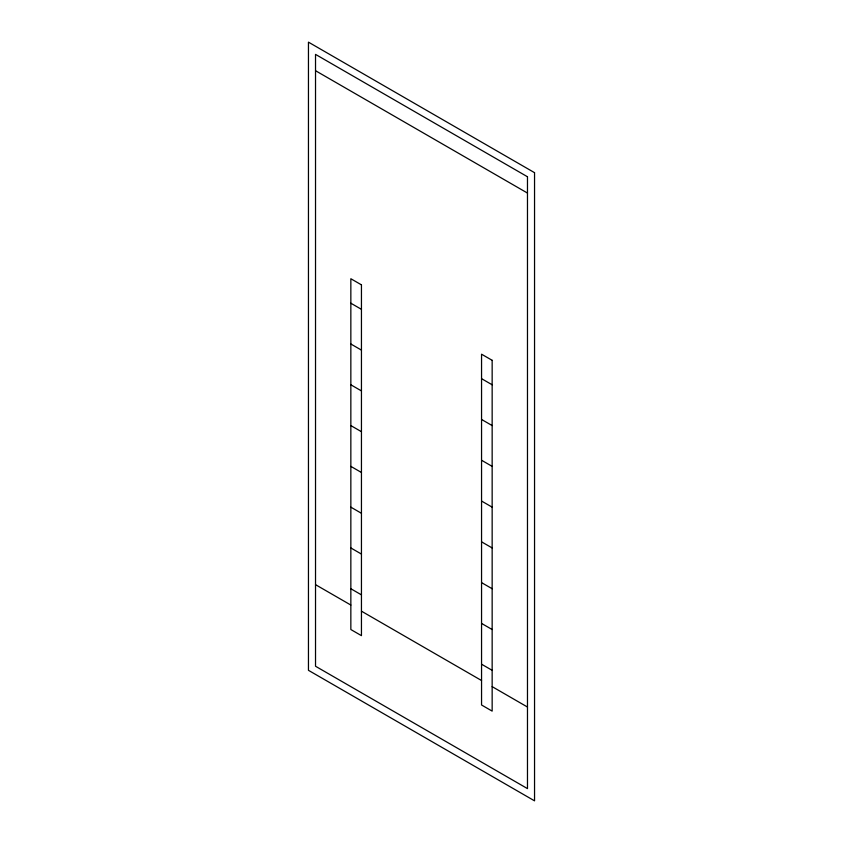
<?xml version="1.0" encoding="UTF-8"?>
<svg xmlns="http://www.w3.org/2000/svg" width="843" height="843" viewBox="0 0 843 843"><rect width="100%" height="100%" fill="white"/><g stroke="black" fill="none" stroke-linecap="round" stroke-linejoin="round"><path stroke-width="1.26" d="M315.524 70.707L527.476 193.068M350.846 303.206L361.447 309.328M481.553 378.665L492.154 384.787M350.846 343.997L361.447 350.119M481.553 419.456L492.154 425.578M350.846 384.787L361.447 390.91M481.553 460.246L492.154 466.369M350.846 425.578L361.447 431.7M481.553 501.037L492.154 507.159M350.846 466.369L361.447 472.491M481.553 541.828L492.154 547.95M350.846 507.159L361.447 513.282M481.553 582.618L492.154 588.741M350.846 547.95L361.447 554.072M481.553 623.409L492.154 629.531M350.846 588.741L361.447 594.863M481.553 664.2L492.154 670.322M315.524 584.663L350.846 605.053M361.447 611.175L481.553 680.522M492.154 686.634L527.476 707.035M534.546 172.678L308.454 42.15L308.454 670.322L534.546 800.85L534.546 172.678M527.476 176.756L315.524 54.384L315.524 666.244L527.476 788.616L527.476 176.756M361.447 284.85L350.846 278.738L350.846 629.531L361.447 635.654L361.447 284.85M492.154 360.309L481.553 354.197L481.553 704.99L492.154 711.113L492.154 360.309"/></g></svg>
